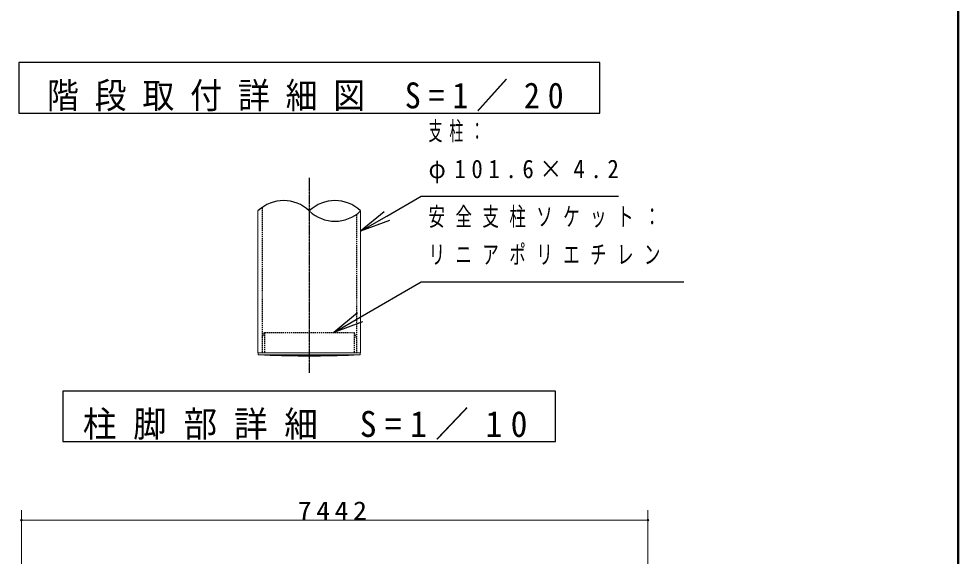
# Model space of a CAD drawing. Units: millimetres at full size, with parts at other scales. Extents: x -15630 to 0, y -2472 to 10680.
# Drawn here: x -3719 to 0, y 3987 to 6113 of the extents above; entities that cross this region are included whole.
import ezdxf

# ---------------------------------------------------------------- set-up
doc = ezdxf.new("R2010")
doc.units = ezdxf.units.MM
doc.linetypes.add('USER2', pattern=[6, 3, -1, 1, -1])
doc.linetypes.add('USER4', pattern=[8, 5, -3])
for name, color, linetype, lineweight in [('A3図枠', 7, 'Continuous', 25), ('線', 2, 'Continuous', 25), ('補助', 2, 'Continuous', 13)]:
    doc.layers.add(name, color=color, linetype=linetype, lineweight=lineweight)
doc.styles.add('ＭＳ ゴシック', font='')
doc.styles.get('ＭＳ ゴシック').set_extended_font_data('MS Gothic')

# ---------------------------------------------------------------- blocks, each defined once
blk = doc.blocks.new('dimension_origin')
at = {"color": 0, "linetype": 'Continuous', "lineweight": -2}
blk.add_circle((0, 0), 1.25, dxfattribs=at)

msp = doc.modelspace()

# ---------------------------------------------------------------- linework, layer by layer
at = {"layer": 'A3図枠', "lineweight": 50}
msp.add_line((0, 0), (0, 10680), dxfattribs=at)
at = {"layer": '線', "color": 20, "linetype": 'USER2'}
msp.add_line((-2569.025, 5483.671), (-2569.025, 4711.714), dxfattribs=at)
at = {"layer": '線', "color": 4, "linetype": 'USER4'}
for p, q in [((-2755.425, 5366.812), (-2755.425, 4791.75)), ((-2382.625, 5339.107), (-2382.625, 4791.75)), ((-2755.425, 4851.75), (-2746.425, 4871.75)), ((-2746.425, 4871.75), (-2746.425, 4791.75)), ((-2746.425, 4871.75), (-2391.625, 4871.75)), ((-2391.625, 4871.75), (-2391.625, 4791.75)), ((-2382.625, 4851.75), (-2391.625, 4871.75))]:
    msp.add_line(p, q, dxfattribs=at)
at = {"layer": '線', "color": 7, "lineweight": 13}
for p, q in [((-2772.225, 5352.96), (-2772.225, 4791.75)), ((-2365.825, 5352.96), (-2365.825, 4791.75)), ((-2772.225, 4791.75), (-2365.825, 4791.75)), ((-2771.025, 4791.75), (-2771.025, 4783.75)), ((-2771.025, 4791.75), (-2569.025, 4791.75)), ((-2771.025, 4783.75), (-2569.025, 4783.75)), ((-2367.025, 4791.75), (-2569.025, 4791.75)), ((-2367.025, 4783.75), (-2569.025, 4783.75)), ((-2367.025, 4791.75), (-2367.025, 4783.75))]:
    msp.add_line(p, q, dxfattribs=at)
at = {"layer": '線'}
for centre, radius, start, end in [((-2670.625, 5246.858), 146.902, 46.2417, 133.7583), ((-2467.425, 5246.858), 146.902, 46.2417, 133.7583), ((-2467.425, 5459.062), 146.902, 226.2417, 313.7583), ((-2569.084, 8686.419), 3906.668, 267.40701, 270.00087), ((-2568.966, 8686.419), 3906.668, 269.99913, 272.59299)]:
    msp.add_arc(centre, radius, start, end, dxfattribs=at)
at = {"layer": '補助', "lineweight": 25}
for p, q in [((-2261.902, 5332.355), (-2125.825, 5410.919)), ((-2125.825, 5410.919), (-2085.825, 5410.919)), ((-2085.825, 5410.919), (-1344.292, 5410.919)), ((-2271.902, 5349.676), (-2365.825, 5272.355)), ((-2365.825, 5272.355), (-2261.902, 5332.355)), ((-2251.902, 5315.035), (-2365.825, 5272.355)), ((-2367.826, 4931.966), (-2125.825, 5072.355)), ((-2125.825, 5072.355), (-2085.825, 5072.355)), ((-2085.825, 5072.355), (-1085.722, 5072.355)), ((-2377.862, 4949.266), (-2471.625, 4871.75)), ((-2471.625, 4871.75), (-2367.826, 4931.966)), ((-2357.791, 4914.666), (-2471.625, 4871.75))]:
    msp.add_line(p, q, dxfattribs=at)
at = {"layer": '補助'}
for p, q in [((-3708.893, 3176.109), (-3708.893, 4169.442)), ((-1228.153, 3176.109), (-1228.153, 4169.442)), ((-3708.893, 4129.442), (-1228.153, 4129.442))]:
    msp.add_line(p, q, dxfattribs=at)
at = {"layer": '補助', "lineweight": 25}
for points in [[(-3719.025, 5940), (-3719.025, 5740), (-1419.025, 5740), (-1419.025, 5940)], [(-3544.025, 4640), (-3544.025, 4440), (-1594.025, 4440), (-1594.025, 4640)]]:
    msp.add_lwpolyline(points, close=True, dxfattribs=at)

# ---------------------------------------------------------------- block references
at = {"layer": '補助', "xscale": 2.67, "yscale": 2.67}
msp.add_blockref('dimension_origin', (-3708.893, 4129.442), dxfattribs=at)
at = {"layer": '補助', "xscale": 2.67, "yscale": 2.67, "rotation": 180}
msp.add_blockref('dimension_origin', (-1228.153, 4129.442), dxfattribs=at)

# ---------------------------------------------------------------- texts
at = {"layer": '補助', "style": 'ＭＳ ゴシック'}
for s, insert, char_height, attachment_point in [('\\T1.5;\\W0.9;階段取付詳細図\\~S=1／20', (-2569.025, 5746.667), 102.6, 8), ('\\T1.5;\\W0.55;支柱：', (-2096.825, 5705.919), 73.31, 1), ('\\T1.5;\\W0.9;φ101.6×4.2', (-2096.825, 5555.919), 73.31, 1), ('\\T1.64;\\W0.65;安全支柱ソケット：', (-2096.825, 5367.355), 73.31, 1), ('\\T1.64;\\W0.65;リニアポリエチレン', (-2096.825, 5217.355), 73.31, 1), ('\\T1.5;\\W0.95;柱脚部詳細\\~S=1／10', (-2569.025, 4446.667), 102.6, 8), ('\\T1.33;\\W1.1;7442', (-2468.523, 4130.442), 73.31, 8)]:
    msp.add_mtext(s, dxfattribs=dict(at, insert=insert, char_height=char_height, attachment_point=attachment_point))

doc.saveas('drawing.dxf')
